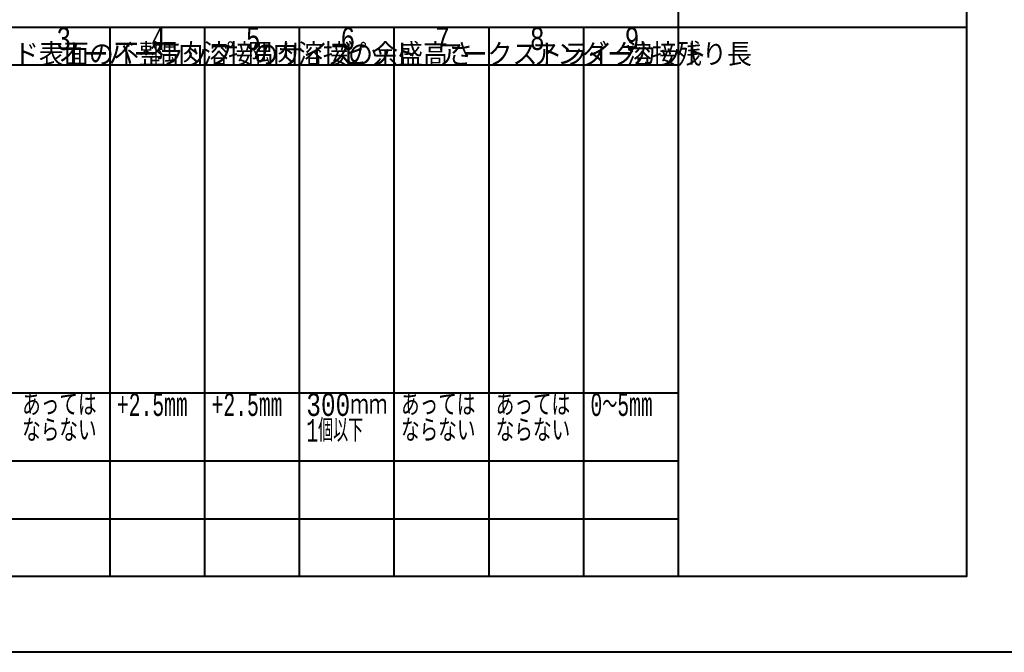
# Model space of a CAD drawing. Header units: millimetres. Extents: x 0 to 18796, y -11 to 7128.
# Drawn here: x 10988 to 12028, y 0 to 668 of the extents above; entities that cross this region are included whole.
import ezdxf
from ezdxf.enums import TextEntityAlignment as Align

# ---------------------------------------------------------------- set-up
doc = ezdxf.new("R2010")
doc.units = ezdxf.units.MM
doc.header["$LTSCALE"] = 5
doc.layers.get('0').update_dxf_attribs({"color": 255})
doc.layers.add('寸法', color=4, linetype='Continuous')
doc.layers.add('文字', color=7, linetype='Continuous')
doc.styles.add('DLSTANDARD1', font='monotxt.shx', dxfattribs={"width": 0.6, "bigfont": 'extfont'})
doc.styles.add('TATEGAKI', font='txt', dxfattribs={"bigfont": 'bigfont.shx'})

msp = doc.modelspace()

# ---------------------------------------------------------------- linework, layer by layer
at = {"linetype": 'Continuous', "lineweight": -3}
for p, q in [((8784, 660), (11988, 660)), ((8784, 620), (11684, 620)), ((8784, 273.709), (11684, 273.709)), ((8784, 201.936), (11684, 201.936)), ((8784, 140.968), (11684, 140.968))]:
    msp.add_line(p, q, dxfattribs=at)
for points in [[(8704, 2376), (12068, 2376), (12068, 0), (8704, 0)], [(8784, 2296), (11988, 2296), (11988, 80), (8784, 80)]]:
    msp.add_lwpolyline(points, close=True, dxfattribs=at)
at = {"layer": '寸法', "linetype": 'Continuous'}
for p, q in [((11684, 80), (11684, 700)), ((11084, 80), (11084, 660)), ((11184, 80), (11184, 660)), ((11284, 80), (11284, 660)), ((11384, 80), (11384, 660)), ((11484, 80), (11484, 660)), ((11584, 80), (11584, 660))]:
    msp.add_line(p, q, dxfattribs=at)

# ---------------------------------------------------------------- texts
at = {"layer": '文字', "color": 0, "linetype": 'Continuous', "ltscale": 6, "style": 'DLSTANDARD1'}
for s, width, p in [('3', 0.74375, (11027.207, 628.574)), ('4', 0.74375, (11127.207, 628.574)), ('5', 0.74375, (11227.207, 628.574)), ('6', 0.74375, (11327.207, 628.574)), ('7', 0.74375, (11427.207, 628.574)), ('8', 0.74375, (11527.207, 628.574)), ('あっては', 0.74375, (10991.094, 242.284)), ('+2.5mm', 0.6, (11091.094, 242.284)), ('+2.5mm', 0.6, (11191.094, 242.284)), ('300ｍｍ', 0.74375, (11291.094, 242.284)), ('あっては', 0.74375, (11391.094, 242.284)), ('あっては', 0.74375, (11491.094, 242.284)), ('ならない', 0.74375, (10991.094, 215.08)), ('1個以下', 0.6, (11291.094, 215.08)), ('ならない', 0.74375, (11391.094, 215.08)), ('ならない', 0.74375, (11491.094, 215.08))]:
    msp.add_text(s, height=24, dxfattribs=dict(at, width=width)).set_placement(p, align=Align.BOTTOM_LEFT)
at = {"layer": '文字', "color": 1, "linetype": 'Continuous', "ltscale": 6, "style": 'DLSTANDARD1'}
for s, width, p in [('9', 0.74375, (11627.207, 628.574)), ('0～5mm', 0.6, (11591.094, 242.284))]:
    msp.add_text(s, height=24, dxfattribs=dict(at, width=width)).set_placement(p, align=Align.BOTTOM_LEFT)
at = {"layer": '文字', "color": 0, "linetype": 'Continuous', "ltscale": 6, "style": 'TATEGAKI'}
for s, p in [('ビード表面の不整', (10929.476, 611.673)), ('オーバーラップ', (11029.476, 611.673)), ('隅肉溶接のサイズ', (11129.476, 611.673)), ('隅肉溶接の余盛高さ', (11229.476, 611.673)), ('アンダーカット', (11529.476, 611.673)), ('ピット', (11329.476, 611.673)), ('アークストライク', (11429.476, 611.673))]:
    msp.add_text(s, height=24, dxfattribs=at).set_placement(p, align=Align.BOTTOM_LEFT)
at = {"layer": '文字', "color": 1, "linetype": 'Continuous', "ltscale": 6, "style": 'TATEGAKI'}
msp.add_text('溶接残り長', height=24, dxfattribs=at).set_placement((11629.476, 611.673), align=Align.BOTTOM_LEFT)

doc.saveas('drawing.dxf')
